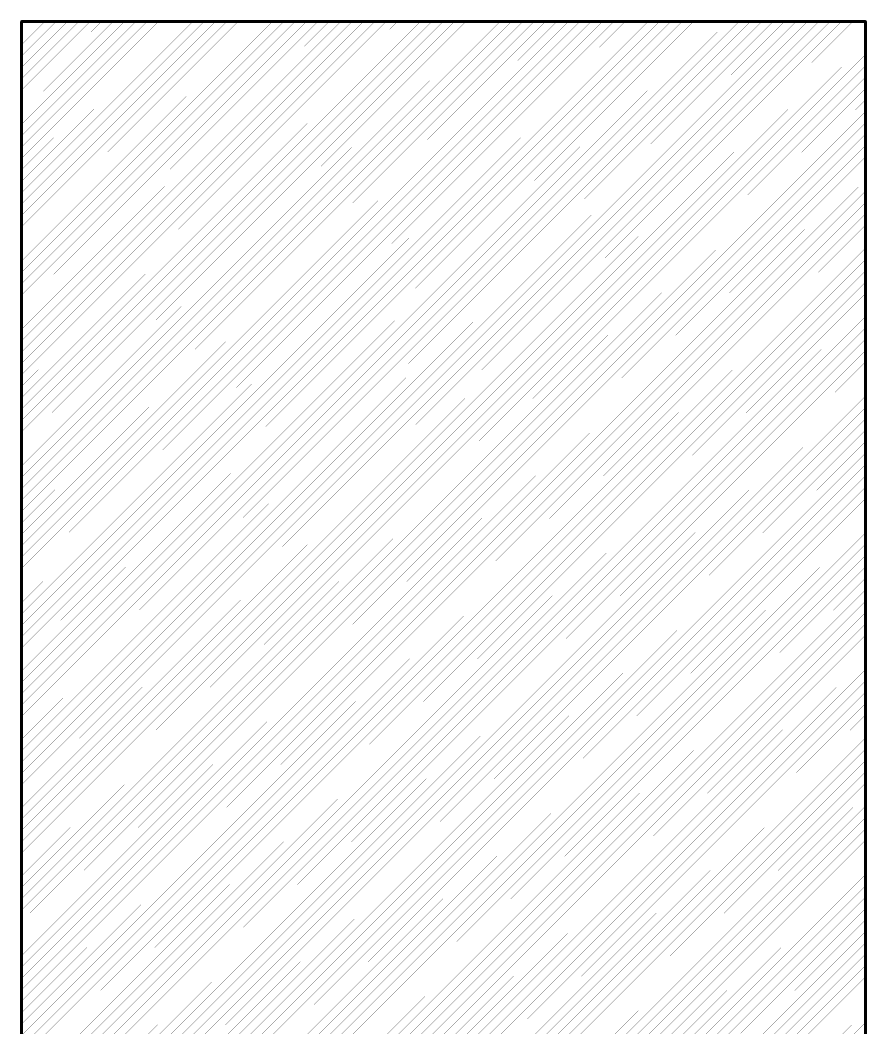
# Model space of a CAD drawing. Header units: millimetres. Extents: x -6 to 194, y -120 to 229.
# Drawn here: x 77.2 to 190.6, y -0.2 to 134.7 of the extents above; entities that cross this region are included whole.
import ezdxf

# ---------------------------------------------------------------- set-up
doc = ezdxf.new("R2010")
doc.units = ezdxf.units.MM
doc.layers.add('Mechanical3', color=76, linetype='Continuous')

msp = doc.modelspace()

# ---------------------------------------------------------------- linework, layer by layer
at = {"layer": 'Mechanical3'}
for points, const_width in [([(77.38, 134.47), (77.38, -119.87)], 0.381), ([(77.38, 134.47), (190.36, 134.47)], 0.381), ([(77.38, 21.65), (190.21, 134.48)], 0.0254), ([(77.38, 23.18), (188.69, 134.48)], 0.0254), ([(77.38, 24.7), (187.16, 134.48)], 0.0254), ([(77.38, 26.23), (185.64, 134.48)], 0.0254), ([(77.38, 27.75), (184.12, 134.48)], 0.0254), ([(77.38, 29.27), (182.59, 134.48)], 0.0254), ([(77.38, 30.8), (181.07, 134.48)], 0.0254), ([(77.38, 32.32), (179.54, 134.48)], 0.0254), ([(77.38, 33.85), (178.02, 134.48)], 0.0254), ([(77.38, 35.37), (176.5, 134.48)], 0.0254), ([(77.38, 36.89), (174.97, 134.48)], 0.0254), ([(77.38, 38.42), (173.45, 134.48)], 0.0254), ([(77.38, 39.94), (171.92, 134.48)], 0.0254), ([(77.38, 41.47), (170.4, 134.48)], 0.0254), ([(77.38, 42.99), (168.88, 134.48)], 0.0254), ([(77.38, 44.51), (167.35, 134.48)], 0.0254), ([(77.38, 46.04), (165.83, 134.48)], 0.0254), ([(77.38, 47.56), (164.3, 134.48)], 0.0254), ([(77.38, 49.09), (162.78, 134.48)], 0.0254), ([(77.38, 50.61), (161.26, 134.48)], 0.0254), ([(77.38, 52.13), (159.73, 134.48)], 0.0254), ([(77.38, 53.66), (158.21, 134.48)], 0.0254), ([(77.38, 55.18), (156.68, 134.48)], 0.0254), ([(77.38, 56.71), (155.16, 134.48)], 0.0254), ([(77.38, 58.23), (153.64, 134.48)], 0.0254), ([(77.38, 59.75), (152.11, 134.48)], 0.0254), ([(77.38, 61.28), (150.59, 134.48)], 0.0254), ([(77.38, 62.8), (149.06, 134.48)], 0.0254), ([(77.38, 64.33), (147.54, 134.48)], 0.0254), ([(77.38, 65.85), (146.02, 134.48)], 0.0254), ([(77.38, 67.37), (144.49, 134.48)], 0.0254), ([(77.38, 68.9), (142.97, 134.48)], 0.0254), ([(77.38, 70.42), (141.44, 134.48)], 0.0254), ([(77.38, 71.95), (139.92, 134.48)], 0.0254), ([(77.38, 73.47), (138.4, 134.48)], 0.0254), ([(77.38, 74.99), (136.87, 134.48)], 0.0254), ([(77.38, 76.52), (135.35, 134.48)], 0.0254), ([(77.38, 78.04), (133.82, 134.48)], 0.0254), ([(77.38, 79.57), (132.3, 134.48)], 0.0254), ([(77.38, 81.09), (130.78, 134.48)], 0.0254), ([(77.38, 82.61), (129.25, 134.48)], 0.0254), ([(77.38, 84.14), (127.73, 134.48)], 0.0254), ([(77.38, 85.66), (126.2, 134.48)], 0.0254), ([(77.38, 87.19), (124.68, 134.48)], 0.0254), ([(77.38, 88.71), (123.16, 134.48)], 0.0254), ([(77.38, 90.23), (121.63, 134.48)], 0.0254), ([(77.38, 91.76), (120.11, 134.48)], 0.0254), ([(77.38, 93.28), (118.58, 134.48)], 0.0254), ([(77.38, 94.81), (117.06, 134.48)], 0.0254), ([(77.38, 96.33), (115.54, 134.48)], 0.0254), ([(77.38, 97.85), (114.01, 134.48)], 0.0254), ([(77.38, 99.38), (112.49, 134.48)], 0.0254), ([(77.38, 100.9), (110.96, 134.48)], 0.0254), ([(77.38, 102.43), (109.44, 134.48)], 0.0254), ([(77.38, 103.95), (107.92, 134.48)], 0.0254), ([(77.38, 105.47), (106.39, 134.48)], 0.0254), ([(77.38, 107), (104.87, 134.48)], 0.0254), ([(77.38, 108.52), (103.34, 134.48)], 0.0254), ([(77.38, 110.05), (101.82, 134.48)], 0.0254), ([(77.38, 111.57), (100.3, 134.48)], 0.0254), ([(77.38, 113.09), (98.77, 134.48)], 0.0254), ([(77.38, 114.62), (97.25, 134.48)], 0.0254), ([(77.38, 116.14), (95.72, 134.48)], 0.0254), ([(77.38, 117.67), (94.2, 134.48)], 0.0254), ([(77.38, 119.19), (92.68, 134.48)], 0.0254), ([(77.38, 120.71), (91.15, 134.48)], 0.0254), ([(77.38, 122.24), (89.63, 134.48)], 0.0254), ([(77.38, 123.76), (88.1, 134.48)], 0.0254), ([(77.38, 125.29), (86.58, 134.48)], 0.0254), ([(77.38, 126.81), (85.06, 134.48)], 0.0254), ([(77.38, 128.33), (83.53, 134.48)], 0.0254), ([(77.38, 129.86), (82.01, 134.48)], 0.0254), ([(77.38, 131.38), (80.48, 134.48)], 0.0254), ([(77.38, 132.91), (78.96, 134.48)], 0.0254), ([(77.38, 134.43), (77.44, 134.48)], 0.0254), ([(190.36, 134.47), (190.36, -119.87)], 0.381), ([(77.38, 20.13), (190.36, 133.11)], 0.0254), ([(77.38, 18.61), (190.36, 131.59)], 0.0254), ([(77.38, 17.08), (190.36, 130.06)], 0.0254), ([(77.38, 15.56), (190.36, 128.54)], 0.0254), ([(77.38, 14.03), (190.36, 127.01)], 0.0254), ([(77.38, 12.51), (190.36, 125.49)], 0.0254), ([(77.38, 10.99), (190.36, 123.97)], 0.0254), ([(77.38, 9.46), (190.36, 122.44)], 0.0254), ([(77.38, 7.94), (190.36, 120.92)], 0.0254), ([(77.38, 6.41), (190.36, 119.39)], 0.0254), ([(77.38, 4.89), (190.36, 117.87)], 0.0254), ([(77.38, 3.37), (190.36, 116.35)], 0.0254), ([(77.38, 1.84), (190.36, 114.82)], 0.0254), ([(77.38, 0.32), (190.36, 113.3)], 0.0254), ([(77.38, -1.21), (190.36, 111.77)], 0.0254), ([(77.38, -2.73), (190.36, 110.25)], 0.0254), ([(77.38, -4.25), (190.36, 108.73)], 0.0254), ([(77.38, -5.78), (190.36, 107.2)], 0.0254), ([(77.38, -7.3), (190.36, 105.68)], 0.0254), ([(77.38, -8.83), (190.36, 104.15)], 0.0254), ([(77.38, -10.35), (190.36, 102.63)], 0.0254), ([(77.38, -11.87), (190.36, 101.11)], 0.0254), ([(77.38, -13.4), (190.36, 99.58)], 0.0254), ([(77.38, -14.92), (190.36, 98.06)], 0.0254), ([(77.38, -16.45), (190.36, 96.53)], 0.0254), ([(77.38, -17.97), (190.36, 95.01)], 0.0254), ([(77.38, -19.49), (190.36, 93.49)], 0.0254), ([(77.38, -21.02), (190.36, 91.96)], 0.0254), ([(77.38, -22.54), (190.36, 90.44)], 0.0254), ([(77.38, -24.07), (190.36, 88.91)], 0.0254), ([(77.38, -25.59), (190.36, 87.39)], 0.0254), ([(77.38, -27.11), (190.36, 85.87)], 0.0254), ([(77.38, -28.64), (190.36, 84.34)], 0.0254), ([(77.38, -30.16), (190.36, 82.82)], 0.0254), ([(77.38, -31.69), (190.36, 81.29)], 0.0254), ([(77.38, -33.21), (190.36, 79.77)], 0.0254), ([(77.38, -34.73), (190.36, 78.25)], 0.0254), ([(77.38, -36.26), (190.36, 76.72)], 0.0254), ([(77.38, -37.78), (190.36, 75.2)], 0.0254), ([(77.38, -39.31), (190.36, 73.67)], 0.0254), ([(77.38, -40.83), (190.36, 72.15)], 0.0254), ([(77.38, -42.35), (190.36, 70.63)], 0.0254), ([(77.38, -43.88), (190.36, 69.1)], 0.0254), ([(77.38, -45.4), (190.36, 67.58)], 0.0254), ([(77.38, -46.93), (190.36, 66.05)], 0.0254), ([(77.38, -48.45), (190.36, 64.53)], 0.0254), ([(77.38, -49.97), (190.36, 63.01)], 0.0254), ([(77.38, -51.5), (190.36, 61.48)], 0.0254), ([(77.38, -53.02), (190.36, 59.96)], 0.0254), ([(77.38, -54.55), (190.36, 58.43)], 0.0254), ([(77.38, -56.07), (190.36, 56.91)], 0.0254), ([(77.38, -57.59), (190.36, 55.39)], 0.0254), ([(77.38, -59.12), (190.36, 53.86)], 0.0254), ([(77.38, -60.64), (190.36, 52.34)], 0.0254), ([(77.38, -62.17), (190.36, 50.81)], 0.0254), ([(77.38, -63.69), (190.36, 49.29)], 0.0254), ([(77.38, -65.21), (190.36, 47.77)], 0.0254), ([(77.38, -66.74), (190.36, 46.24)], 0.0254), ([(77.38, -68.26), (190.36, 44.72)], 0.0254), ([(77.38, -69.79), (190.36, 43.19)], 0.0254), ([(77.38, -71.31), (190.36, 41.67)], 0.0254), ([(77.38, -72.83), (190.36, 40.15)], 0.0254), ([(77.38, -74.36), (190.36, 38.62)], 0.0254), ([(77.38, -75.88), (190.36, 37.1)], 0.0254), ([(77.38, -77.41), (190.36, 35.57)], 0.0254), ([(77.38, -78.93), (190.36, 34.05)], 0.0254), ([(77.38, -80.45), (190.36, 32.53)], 0.0254), ([(77.38, -81.98), (190.36, 31)], 0.0254), ([(77.38, -83.5), (190.36, 29.48)], 0.0254), ([(77.38, -85.03), (190.36, 27.95)], 0.0254), ([(77.38, -86.55), (190.36, 26.43)], 0.0254), ([(77.38, -88.07), (190.36, 24.91)], 0.0254), ([(77.38, -89.6), (190.36, 23.38)], 0.0254), ([(77.38, -91.12), (190.36, 21.86)], 0.0254), ([(77.38, -92.65), (190.36, 20.33)], 0.0254), ([(77.38, -94.17), (190.36, 18.81)], 0.0254), ([(77.38, -95.69), (190.36, 17.29)], 0.0254), ([(77.38, -97.22), (190.36, 15.76)], 0.0254), ([(77.38, -98.74), (190.36, 14.24)], 0.0254), ([(77.38, -100.27), (190.36, 12.71)], 0.0254), ([(77.38, -101.79), (190.36, 11.19)], 0.0254), ([(77.38, -103.31), (190.36, 9.67)], 0.0254), ([(77.38, -104.84), (190.36, 8.14)], 0.0254), ([(77.38, -106.36), (190.36, 6.62)], 0.0254), ([(77.38, -107.89), (190.36, 5.09)], 0.0254), ([(77.38, -109.41), (190.36, 3.57)], 0.0254), ([(77.38, -110.93), (190.36, 2.05)], 0.0254), ([(77.38, -112.46), (190.36, 0.52)], 0.0254)]:
    msp.add_lwpolyline(points, dxfattribs=dict(at, const_width=const_width))
for points, const_width in [([(77.29, 134.47, 1), (77.48, 134.47, 1)], 0.191), ([(77.29, 134.47, 1), (77.48, 134.47, 1)], 0.191), ([(77.38, 134.43, 1), (77.39, 134.43, 1)], 0.0127), ([(77.43, 134.48, 1), (77.44, 134.48, 1)], 0.0127), ([(78.95, 134.48, 1), (78.97, 134.48, 1)], 0.0127), ([(80.48, 134.48, 1), (80.49, 134.48, 1)], 0.0127), ([(82, 134.48, 1), (82.01, 134.48, 1)], 0.0127), ([(83.53, 134.48, 1), (83.54, 134.48, 1)], 0.0127), ([(85.05, 134.48, 1), (85.06, 134.48, 1)], 0.0127), ([(86.57, 134.48, 1), (86.59, 134.48, 1)], 0.0127), ([(88.1, 134.48, 1), (88.11, 134.48, 1)], 0.0127), ([(89.62, 134.48, 1), (89.63, 134.48, 1)], 0.0127), ([(91.15, 134.48, 1), (91.16, 134.48, 1)], 0.0127), ([(92.67, 134.48, 1), (92.68, 134.48, 1)], 0.0127), ([(94.19, 134.48, 1), (94.21, 134.48, 1)], 0.0127), ([(95.72, 134.48, 1), (95.73, 134.48, 1)], 0.0127), ([(97.24, 134.48, 1), (97.25, 134.48, 1)], 0.0127), ([(98.77, 134.48, 1), (98.78, 134.48, 1)], 0.0127), ([(100.29, 134.48, 1), (100.3, 134.48, 1)], 0.0127), ([(101.81, 134.48, 1), (101.83, 134.48, 1)], 0.0127), ([(103.34, 134.48, 1), (103.35, 134.48, 1)], 0.0127), ([(104.86, 134.48, 1), (104.87, 134.48, 1)], 0.0127), ([(106.39, 134.48, 1), (106.4, 134.48, 1)], 0.0127), ([(107.91, 134.48, 1), (107.92, 134.48, 1)], 0.0127), ([(109.43, 134.48, 1), (109.45, 134.48, 1)], 0.0127), ([(110.96, 134.48, 1), (110.97, 134.48, 1)], 0.0127), ([(112.48, 134.48, 1), (112.49, 134.48, 1)], 0.0127), ([(114.01, 134.48, 1), (114.02, 134.48, 1)], 0.0127), ([(115.53, 134.48, 1), (115.54, 134.48, 1)], 0.0127), ([(117.05, 134.48, 1), (117.07, 134.48, 1)], 0.0127), ([(118.58, 134.48, 1), (118.59, 134.48, 1)], 0.0127), ([(120.1, 134.48, 1), (120.11, 134.48, 1)], 0.0127), ([(121.63, 134.48, 1), (121.64, 134.48, 1)], 0.0127), ([(123.15, 134.48, 1), (123.16, 134.48, 1)], 0.0127), ([(124.67, 134.48, 1), (124.69, 134.48, 1)], 0.0127), ([(126.2, 134.48, 1), (126.21, 134.48, 1)], 0.0127), ([(127.72, 134.48, 1), (127.73, 134.48, 1)], 0.0127), ([(129.25, 134.48, 1), (129.26, 134.48, 1)], 0.0127), ([(130.77, 134.48, 1), (130.78, 134.48, 1)], 0.0127), ([(132.29, 134.48, 1), (132.31, 134.48, 1)], 0.0127), ([(133.82, 134.48, 1), (133.83, 134.48, 1)], 0.0127), ([(135.34, 134.48, 1), (135.35, 134.48, 1)], 0.0127), ([(136.87, 134.48, 1), (136.88, 134.48, 1)], 0.0127), ([(138.39, 134.48, 1), (138.4, 134.48, 1)], 0.0127), ([(139.91, 134.48, 1), (139.93, 134.48, 1)], 0.0127), ([(141.44, 134.48, 1), (141.45, 134.48, 1)], 0.0127), ([(142.96, 134.48, 1), (142.97, 134.48, 1)], 0.0127), ([(144.49, 134.48, 1), (144.5, 134.48, 1)], 0.0127), ([(146.01, 134.48, 1), (146.02, 134.48, 1)], 0.0127), ([(147.53, 134.48, 1), (147.55, 134.48, 1)], 0.0127), ([(149.06, 134.48, 1), (149.07, 134.48, 1)], 0.0127), ([(150.58, 134.48, 1), (150.59, 134.48, 1)], 0.0127), ([(152.11, 134.48, 1), (152.12, 134.48, 1)], 0.0127), ([(153.63, 134.48, 1), (153.64, 134.48, 1)], 0.0127), ([(155.15, 134.48, 1), (155.17, 134.48, 1)], 0.0127), ([(156.68, 134.48, 1), (156.69, 134.48, 1)], 0.0127), ([(158.2, 134.48, 1), (158.21, 134.48, 1)], 0.0127), ([(159.73, 134.48, 1), (159.74, 134.48, 1)], 0.0127), ([(161.25, 134.48, 1), (161.26, 134.48, 1)], 0.0127), ([(162.77, 134.48, 1), (162.79, 134.48, 1)], 0.0127), ([(164.3, 134.48, 1), (164.31, 134.48, 1)], 0.0127), ([(165.82, 134.48, 1), (165.83, 134.48, 1)], 0.0127), ([(167.35, 134.48, 1), (167.36, 134.48, 1)], 0.0127), ([(168.87, 134.48, 1), (168.88, 134.48, 1)], 0.0127), ([(170.39, 134.48, 1), (170.41, 134.48, 1)], 0.0127), ([(171.92, 134.48, 1), (171.93, 134.48, 1)], 0.0127), ([(173.44, 134.48, 1), (173.45, 134.48, 1)], 0.0127), ([(174.97, 134.48, 1), (174.98, 134.48, 1)], 0.0127), ([(176.49, 134.48, 1), (176.5, 134.48, 1)], 0.0127), ([(178.01, 134.48, 1), (178.03, 134.48, 1)], 0.0127), ([(179.54, 134.48, 1), (179.55, 134.48, 1)], 0.0127), ([(181.06, 134.48, 1), (181.07, 134.48, 1)], 0.0127), ([(182.59, 134.48, 1), (182.6, 134.48, 1)], 0.0127), ([(184.11, 134.48, 1), (184.12, 134.48, 1)], 0.0127), ([(185.63, 134.48, 1), (185.65, 134.48, 1)], 0.0127), ([(187.16, 134.48, 1), (187.17, 134.48, 1)], 0.0127), ([(188.68, 134.48, 1), (188.69, 134.48, 1)], 0.0127), ([(190.27, 134.47, 1), (190.46, 134.47, 1)], 0.191), ([(190.27, 134.47, 1), (190.46, 134.47, 1)], 0.191), ([(190.21, 134.48, 1), (190.22, 134.48, 1)], 0.0127), ([(77.38, 132.91, 1), (77.39, 132.91, 1)], 0.0127), ([(190.36, 133.11, 1), (190.37, 133.11, 1)], 0.0127), ([(77.38, 131.38, 1), (77.39, 131.38, 1)], 0.0127), ([(190.36, 131.59, 1), (190.37, 131.59, 1)], 0.0127), ([(77.38, 129.86, 1), (77.39, 129.86, 1)], 0.0127), ([(190.36, 130.06, 1), (190.37, 130.06, 1)], 0.0127), ([(77.38, 128.33, 1), (77.39, 128.33, 1)], 0.0127), ([(190.36, 128.54, 1), (190.37, 128.54, 1)], 0.0127), ([(77.38, 126.81, 1), (77.39, 126.81, 1)], 0.0127), ([(190.36, 127.01, 1), (190.37, 127.01, 1)], 0.0127), ([(190.36, 125.49, 1), (190.37, 125.49, 1)], 0.0127), ([(77.38, 125.29, 1), (77.39, 125.29, 1)], 0.0127), ([(77.38, 123.76, 1), (77.39, 123.76, 1)], 0.0127), ([(190.36, 123.97, 1), (190.37, 123.97, 1)], 0.0127), ([(77.38, 122.24, 1), (77.39, 122.24, 1)], 0.0127), ([(190.36, 122.44, 1), (190.37, 122.44, 1)], 0.0127), ([(77.38, 120.71, 1), (77.39, 120.71, 1)], 0.0127), ([(190.36, 120.92, 1), (190.37, 120.92, 1)], 0.0127), ([(77.38, 119.19, 1), (77.39, 119.19, 1)], 0.0127), ([(190.36, 119.39, 1), (190.37, 119.39, 1)], 0.0127), ([(77.38, 117.67, 1), (77.39, 117.67, 1)], 0.0127), ([(190.36, 117.87, 1), (190.37, 117.87, 1)], 0.0127), ([(77.38, 116.14, 1), (77.39, 116.14, 1)], 0.0127), ([(190.36, 116.35, 1), (190.37, 116.35, 1)], 0.0127), ([(77.38, 114.62, 1), (77.39, 114.62, 1)], 0.0127), ([(190.36, 114.82, 1), (190.37, 114.82, 1)], 0.0127), ([(190.36, 113.3, 1), (190.37, 113.3, 1)], 0.0127), ([(77.38, 113.09, 1), (77.39, 113.09, 1)], 0.0127), ([(77.38, 111.57, 1), (77.39, 111.57, 1)], 0.0127), ([(190.36, 111.77, 1), (190.37, 111.77, 1)], 0.0127), ([(77.38, 110.05, 1), (77.39, 110.05, 1)], 0.0127), ([(190.36, 110.25, 1), (190.37, 110.25, 1)], 0.0127), ([(77.38, 108.52, 1), (77.39, 108.52, 1)], 0.0127), ([(190.36, 108.73, 1), (190.37, 108.73, 1)], 0.0127), ([(77.38, 107, 1), (77.39, 107, 1)], 0.0127), ([(190.36, 107.2, 1), (190.37, 107.2, 1)], 0.0127), ([(77.38, 105.47, 1), (77.39, 105.47, 1)], 0.0127), ([(190.36, 105.68, 1), (190.37, 105.68, 1)], 0.0127), ([(77.38, 103.95, 1), (77.39, 103.95, 1)], 0.0127), ([(190.36, 104.15, 1), (190.37, 104.15, 1)], 0.0127), ([(190.36, 102.63, 1), (190.37, 102.63, 1)], 0.0127), ([(77.38, 102.43, 1), (77.39, 102.43, 1)], 0.0127), ([(77.38, 100.9, 1), (77.39, 100.9, 1)], 0.0127), ([(190.36, 101.11, 1), (190.37, 101.11, 1)], 0.0127), ([(77.38, 99.38, 1), (77.39, 99.38, 1)], 0.0127), ([(190.36, 99.58, 1), (190.37, 99.58, 1)], 0.0127), ([(77.38, 97.85, 1), (77.39, 97.85, 1)], 0.0127), ([(190.36, 98.06, 1), (190.37, 98.06, 1)], 0.0127), ([(77.38, 96.33, 1), (77.39, 96.33, 1)], 0.0127), ([(190.36, 96.53, 1), (190.37, 96.53, 1)], 0.0127), ([(77.38, 94.81, 1), (77.39, 94.81, 1)], 0.0127), ([(190.36, 95.01, 1), (190.37, 95.01, 1)], 0.0127), ([(77.38, 93.28, 1), (77.39, 93.28, 1)], 0.0127), ([(190.36, 93.49, 1), (190.37, 93.49, 1)], 0.0127), ([(77.38, 91.76, 1), (77.39, 91.76, 1)], 0.0127), ([(190.36, 91.96, 1), (190.37, 91.96, 1)], 0.0127), ([(190.36, 90.44, 1), (190.37, 90.44, 1)], 0.0127), ([(77.38, 90.23, 1), (77.39, 90.23, 1)], 0.0127), ([(77.38, 88.71, 1), (77.39, 88.71, 1)], 0.0127), ([(190.36, 88.91, 1), (190.37, 88.91, 1)], 0.0127), ([(77.38, 87.19, 1), (77.39, 87.19, 1)], 0.0127), ([(190.36, 87.39, 1), (190.37, 87.39, 1)], 0.0127), ([(77.38, 85.66, 1), (77.39, 85.66, 1)], 0.0127), ([(190.36, 85.87, 1), (190.37, 85.87, 1)], 0.0127), ([(77.38, 84.14, 1), (77.39, 84.14, 1)], 0.0127), ([(190.36, 84.34, 1), (190.37, 84.34, 1)], 0.0127), ([(77.38, 82.61, 1), (77.39, 82.61, 1)], 0.0127), ([(190.36, 82.82, 1), (190.37, 82.82, 1)], 0.0127), ([(77.38, 81.09, 1), (77.39, 81.09, 1)], 0.0127), ([(190.36, 81.29, 1), (190.37, 81.29, 1)], 0.0127), ([(77.38, 79.57, 1), (77.39, 79.57, 1)], 0.0127), ([(190.36, 79.77, 1), (190.37, 79.77, 1)], 0.0127), ([(190.36, 78.25, 1), (190.37, 78.25, 1)], 0.0127), ([(77.38, 78.04, 1), (77.39, 78.04, 1)], 0.0127), ([(77.38, 76.52, 1), (77.39, 76.52, 1)], 0.0127), ([(190.36, 76.72, 1), (190.37, 76.72, 1)], 0.0127), ([(77.38, 74.99, 1), (77.39, 74.99, 1)], 0.0127), ([(190.36, 75.2, 1), (190.37, 75.2, 1)], 0.0127), ([(77.38, 73.47, 1), (77.39, 73.47, 1)], 0.0127), ([(190.36, 73.67, 1), (190.37, 73.67, 1)], 0.0127), ([(77.38, 71.95, 1), (77.39, 71.95, 1)], 0.0127), ([(190.36, 72.15, 1), (190.37, 72.15, 1)], 0.0127), ([(77.38, 70.42, 1), (77.39, 70.42, 1)], 0.0127), ([(190.36, 70.63, 1), (190.37, 70.63, 1)], 0.0127), ([(77.38, 68.9, 1), (77.39, 68.9, 1)], 0.0127), ([(190.36, 69.1, 1), (190.37, 69.1, 1)], 0.0127), ([(190.36, 67.58, 1), (190.37, 67.58, 1)], 0.0127), ([(77.38, 67.37, 1), (77.39, 67.37, 1)], 0.0127), ([(77.38, 65.85, 1), (77.39, 65.85, 1)], 0.0127), ([(190.36, 66.05, 1), (190.37, 66.05, 1)], 0.0127), ([(77.38, 64.33, 1), (77.39, 64.33, 1)], 0.0127), ([(190.36, 64.53, 1), (190.37, 64.53, 1)], 0.0127), ([(77.38, 62.8, 1), (77.39, 62.8, 1)], 0.0127), ([(190.36, 63.01, 1), (190.37, 63.01, 1)], 0.0127), ([(77.38, 61.28, 1), (77.39, 61.28, 1)], 0.0127), ([(190.36, 61.48, 1), (190.37, 61.48, 1)], 0.0127), ([(77.38, 59.75, 1), (77.39, 59.75, 1)], 0.0127), ([(190.36, 59.96, 1), (190.37, 59.96, 1)], 0.0127), ([(77.38, 58.23, 1), (77.39, 58.23, 1)], 0.0127), ([(190.36, 58.43, 1), (190.37, 58.43, 1)], 0.0127), ([(77.38, 56.71, 1), (77.39, 56.71, 1)], 0.0127), ([(190.36, 56.91, 1), (190.37, 56.91, 1)], 0.0127), ([(190.36, 55.39, 1), (190.37, 55.39, 1)], 0.0127), ([(77.38, 55.18, 1), (77.39, 55.18, 1)], 0.0127), ([(77.38, 53.66, 1), (77.39, 53.66, 1)], 0.0127), ([(190.36, 53.86, 1), (190.37, 53.86, 1)], 0.0127), ([(77.38, 52.13, 1), (77.39, 52.13, 1)], 0.0127), ([(190.36, 52.34, 1), (190.37, 52.34, 1)], 0.0127), ([(77.38, 50.61, 1), (77.39, 50.61, 1)], 0.0127), ([(190.36, 50.81, 1), (190.37, 50.81, 1)], 0.0127), ([(77.38, 49.09, 1), (77.39, 49.09, 1)], 0.0127), ([(190.36, 49.29, 1), (190.37, 49.29, 1)], 0.0127), ([(77.38, 47.56, 1), (77.39, 47.56, 1)], 0.0127), ([(190.36, 47.77, 1), (190.37, 47.77, 1)], 0.0127), ([(77.38, 46.04, 1), (77.39, 46.04, 1)], 0.0127), ([(190.36, 46.24, 1), (190.37, 46.24, 1)], 0.0127), ([(77.38, 44.51, 1), (77.39, 44.51, 1)], 0.0127), ([(190.36, 44.72, 1), (190.37, 44.72, 1)], 0.0127), ([(190.36, 43.19, 1), (190.37, 43.19, 1)], 0.0127), ([(77.38, 42.99, 1), (77.39, 42.99, 1)], 0.0127), ([(77.38, 41.47, 1), (77.39, 41.47, 1)], 0.0127), ([(190.36, 41.67, 1), (190.37, 41.67, 1)], 0.0127), ([(77.38, 39.94, 1), (77.39, 39.94, 1)], 0.0127), ([(190.36, 40.15, 1), (190.37, 40.15, 1)], 0.0127), ([(77.38, 38.42, 1), (77.39, 38.42, 1)], 0.0127), ([(190.36, 38.62, 1), (190.37, 38.62, 1)], 0.0127), ([(77.38, 36.89, 1), (77.39, 36.89, 1)], 0.0127), ([(190.36, 37.1, 1), (190.37, 37.1, 1)], 0.0127), ([(77.38, 35.37, 1), (77.39, 35.37, 1)], 0.0127), ([(190.36, 35.57, 1), (190.37, 35.57, 1)], 0.0127), ([(77.38, 33.85, 1), (77.39, 33.85, 1)], 0.0127), ([(190.36, 34.05, 1), (190.37, 34.05, 1)], 0.0127), ([(190.36, 32.53, 1), (190.37, 32.53, 1)], 0.0127), ([(77.38, 32.32, 1), (77.39, 32.32, 1)], 0.0127), ([(77.38, 30.8, 1), (77.39, 30.8, 1)], 0.0127), ([(190.36, 31, 1), (190.37, 31, 1)], 0.0127), ([(77.38, 29.27, 1), (77.39, 29.27, 1)], 0.0127), ([(190.36, 29.48, 1), (190.37, 29.48, 1)], 0.0127), ([(77.38, 27.75, 1), (77.39, 27.75, 1)], 0.0127), ([(190.36, 27.95, 1), (190.37, 27.95, 1)], 0.0127), ([(77.38, 26.23, 1), (77.39, 26.23, 1)], 0.0127), ([(190.36, 26.43, 1), (190.37, 26.43, 1)], 0.0127), ([(77.38, 24.7, 1), (77.39, 24.7, 1)], 0.0127), ([(190.36, 24.91, 1), (190.37, 24.91, 1)], 0.0127), ([(77.38, 23.18, 1), (77.39, 23.18, 1)], 0.0127), ([(190.36, 23.38, 1), (190.37, 23.38, 1)], 0.0127), ([(77.38, 21.65, 1), (77.39, 21.65, 1)], 0.0127), ([(190.36, 21.86, 1), (190.37, 21.86, 1)], 0.0127), ([(190.36, 20.33, 1), (190.37, 20.33, 1)], 0.0127), ([(77.38, 20.13, 1), (77.39, 20.13, 1)], 0.0127), ([(77.38, 18.61, 1), (77.39, 18.61, 1)], 0.0127), ([(190.36, 18.81, 1), (190.37, 18.81, 1)], 0.0127), ([(77.38, 17.08, 1), (77.39, 17.08, 1)], 0.0127), ([(190.36, 17.29, 1), (190.37, 17.29, 1)], 0.0127), ([(77.38, 15.56, 1), (77.39, 15.56, 1)], 0.0127), ([(190.36, 15.76, 1), (190.37, 15.76, 1)], 0.0127), ([(77.38, 14.03, 1), (77.39, 14.03, 1)], 0.0127), ([(190.36, 14.24, 1), (190.37, 14.24, 1)], 0.0127), ([(77.38, 12.51, 1), (77.39, 12.51, 1)], 0.0127), ([(190.36, 12.71, 1), (190.37, 12.71, 1)], 0.0127), ([(77.38, 10.99, 1), (77.39, 10.99, 1)], 0.0127), ([(190.36, 11.19, 1), (190.37, 11.19, 1)], 0.0127), ([(77.38, 9.46, 1), (77.39, 9.46, 1)], 0.0127), ([(190.36, 9.67, 1), (190.37, 9.67, 1)], 0.0127), ([(190.36, 8.14, 1), (190.37, 8.14, 1)], 0.0127), ([(77.38, 7.94, 1), (77.39, 7.94, 1)], 0.0127), ([(77.38, 6.41, 1), (77.39, 6.41, 1)], 0.0127), ([(190.36, 6.62, 1), (190.37, 6.62, 1)], 0.0127), ([(77.38, 4.89, 1), (77.39, 4.89, 1)], 0.0127), ([(190.36, 5.09, 1), (190.37, 5.09, 1)], 0.0127), ([(77.38, 3.37, 1), (77.39, 3.37, 1)], 0.0127), ([(190.36, 3.57, 1), (190.37, 3.57, 1)], 0.0127), ([(77.38, 1.84, 1), (77.39, 1.84, 1)], 0.0127), ([(190.36, 2.05, 1), (190.37, 2.05, 1)], 0.0127), ([(77.38, 0.32, 1), (77.39, 0.32, 1)], 0.0127), ([(190.36, 0.52, 1), (190.37, 0.52, 1)], 0.0127)]:
    msp.add_lwpolyline(points, format="xyb", close=True, dxfattribs=dict(at, const_width=const_width))

doc.saveas('drawing.dxf')
